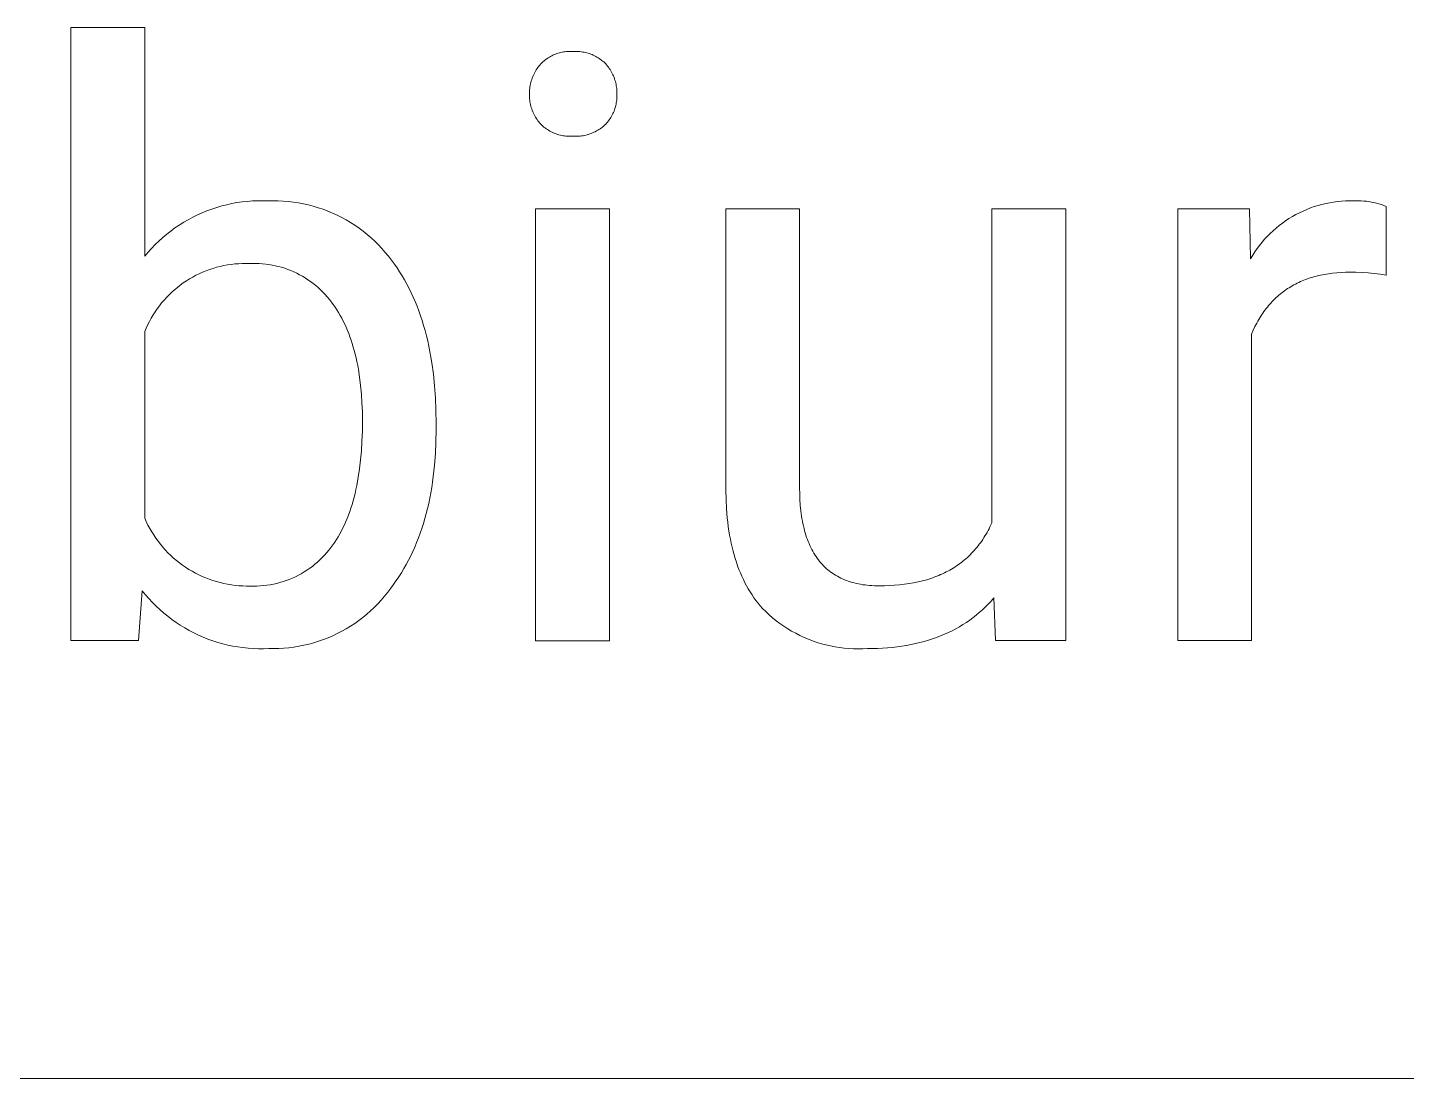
# Model space of a CAD drawing. Header units: millimetres. Extents: x -1283 to 2747, y -259 to 2557.
# Drawn here: x 1432.7 to 1523.4, y -33.4 to 35.6 of the extents above; entities that cross this region are included whole.
import ezdxf

# ---------------------------------------------------------------- set-up
doc = ezdxf.new("R2010")
doc.units = ezdxf.units.MM
doc.header["$MEASUREMENT"] = 0
doc.layers.add('Domyślny', color=7, linetype='Continuous', true_color=0x000000)

msp = doc.modelspace()

# ---------------------------------------------------------------- linework, layer by layer
at = {"layer": 'Domyślny', "color": 18, "lineweight": 15, "true_color": 0x000000}
for p, q in [((1435.593, -4.649), (1435.593, 35.612)), ((1435.593, 35.612), (1440.451, 35.612)), ((1440.451, 35.612), (1440.451, 20.595)), ((1466.814, 33.527), (1466.888, 33.579)), ((1466.888, 33.579), (1466.963, 33.629)), ((1466.963, 33.629), (1467.04, 33.676)), ((1467.04, 33.676), (1467.118, 33.721)), ((1467.118, 33.721), (1467.198, 33.763)), ((1467.198, 33.763), (1467.279, 33.802)), ((1467.279, 33.802), (1467.362, 33.838)), ((1467.362, 33.838), (1467.445, 33.872)), ((1467.445, 33.872), (1467.53, 33.902)), ((1467.53, 33.902), (1467.616, 33.93)), ((1467.616, 33.93), (1467.703, 33.955)), ((1467.703, 33.955), (1467.79, 33.976)), ((1467.79, 33.976), (1467.879, 33.995)), ((1467.879, 33.995), (1467.968, 34.011)), ((1467.968, 34.011), (1468.057, 34.023)), ((1468.057, 34.023), (1468.147, 34.033)), ((1468.147, 34.033), (1468.236, 34.039)), ((1468.236, 34.039), (1468.327, 34.043)), ((1468.327, 34.043), (1468.417, 34.043)), ((1468.417, 34.043), (1468.507, 34.04)), ((1468.507, 34.04), (1468.597, 34.034)), ((1468.597, 34.034), (1468.688, 34.04)), ((1468.688, 34.04), (1468.779, 34.042)), ((1468.779, 34.042), (1468.87, 34.042)), ((1468.87, 34.042), (1468.961, 34.038)), ((1468.961, 34.038), (1469.052, 34.032)), ((1469.052, 34.032), (1469.142, 34.022)), ((1469.142, 34.022), (1469.233, 34.009)), ((1469.233, 34.009), (1469.322, 33.993)), ((1469.322, 33.993), (1469.411, 33.975)), ((1469.411, 33.975), (1469.5, 33.953)), ((1469.5, 33.953), (1469.587, 33.928)), ((1469.587, 33.928), (1469.674, 33.901)), ((1469.674, 33.901), (1469.76, 33.87)), ((1469.76, 33.87), (1469.845, 33.837)), ((1469.845, 33.837), (1469.928, 33.8)), ((1469.928, 33.8), (1470.011, 33.761)), ((1470.011, 33.761), (1470.092, 33.72)), ((1470.092, 33.72), (1470.171, 33.675)), ((1470.171, 33.675), (1470.249, 33.628)), ((1470.249, 33.628), (1470.325, 33.578)), ((1470.325, 33.578), (1470.4, 33.526)), ((1466.034, 32.573), (1466.079, 32.661)), ((1466.079, 32.661), (1466.127, 32.748)), ((1466.127, 32.748), (1466.179, 32.833)), ((1466.179, 32.833), (1466.233, 32.916)), ((1466.233, 32.916), (1466.29, 32.997)), ((1466.29, 32.997), (1466.349, 33.077)), ((1466.349, 33.077), (1466.412, 33.154)), ((1466.412, 33.154), (1466.476, 33.229)), ((1466.476, 33.229), (1466.54, 33.293)), ((1466.54, 33.293), (1466.605, 33.355)), ((1466.605, 33.355), (1466.673, 33.415)), ((1466.673, 33.415), (1466.743, 33.472)), ((1466.743, 33.472), (1466.814, 33.527)), ((1470.4, 33.526), (1470.473, 33.471)), ((1470.473, 33.471), (1470.544, 33.414)), ((1470.544, 33.414), (1470.613, 33.355)), ((1470.613, 33.355), (1470.679, 33.293)), ((1470.679, 33.293), (1470.744, 33.229)), ((1470.744, 33.229), (1470.807, 33.158)), ((1470.807, 33.158), (1470.867, 33.084)), ((1470.867, 33.084), (1470.925, 33.009)), ((1470.925, 33.009), (1470.981, 32.932)), ((1470.981, 32.932), (1471.033, 32.853)), ((1471.033, 32.853), (1471.083, 32.772)), ((1471.083, 32.772), (1471.131, 32.69)), ((1471.131, 32.69), (1471.175, 32.606)), ((1465.756, 31.625), (1465.769, 31.724)), ((1465.769, 31.724), (1465.786, 31.822)), ((1465.786, 31.822), (1465.805, 31.919)), ((1465.805, 31.919), (1465.828, 32.015)), ((1465.828, 32.015), (1465.854, 32.111)), ((1465.854, 32.111), (1465.884, 32.206)), ((1465.884, 32.206), (1465.917, 32.299)), ((1465.917, 32.299), (1465.953, 32.392)), ((1465.953, 32.392), (1465.992, 32.483)), ((1465.992, 32.483), (1466.034, 32.573)), ((1471.175, 32.606), (1471.217, 32.52)), ((1471.217, 32.52), (1471.256, 32.434)), ((1471.256, 32.434), (1471.292, 32.346)), ((1471.292, 32.346), (1471.324, 32.256)), ((1471.324, 32.256), (1471.354, 32.166)), ((1471.354, 32.166), (1471.381, 32.075)), ((1471.381, 32.075), (1471.405, 31.983)), ((1471.405, 31.983), (1471.426, 31.89)), ((1471.426, 31.89), (1471.443, 31.797)), ((1471.443, 31.797), (1471.458, 31.703)), ((1465.738, 31.328), (1465.741, 31.428)), ((1465.738, 31.229), (1465.738, 31.328)), ((1465.738, 31.132), (1465.738, 31.229)), ((1465.741, 31.034), (1465.738, 31.132)), ((1465.741, 31.428), (1465.747, 31.527)), ((1465.747, 30.937), (1465.741, 31.034)), ((1465.747, 31.527), (1465.756, 31.625)), ((1465.756, 30.84), (1465.747, 30.937)), ((1465.769, 30.743), (1465.756, 30.84)), ((1471.458, 31.703), (1471.469, 31.609)), ((1471.469, 30.856), (1471.458, 30.763)), ((1471.469, 31.609), (1471.477, 31.514)), ((1471.477, 30.949), (1471.469, 30.856)), ((1471.477, 31.514), (1471.482, 31.419)), ((1471.482, 31.042), (1471.477, 30.949)), ((1471.482, 31.419), (1471.484, 31.324)), ((1471.484, 31.324), (1471.482, 31.229)), ((1471.482, 31.229), (1471.484, 31.136)), ((1471.484, 31.136), (1471.482, 31.042)), ((1465.786, 30.647), (1465.769, 30.743)), ((1465.805, 30.551), (1465.786, 30.647)), ((1465.828, 30.457), (1465.805, 30.551)), ((1465.855, 30.363), (1465.828, 30.457)), ((1465.884, 30.27), (1465.855, 30.363)), ((1465.917, 30.178), (1465.884, 30.27)), ((1465.953, 30.087), (1465.917, 30.178)), ((1465.992, 29.998), (1465.953, 30.087)), ((1466.034, 29.91), (1465.992, 29.998)), ((1466.08, 29.823), (1466.034, 29.91)), ((1471.216, 29.961), (1471.175, 29.878)), ((1471.255, 30.046), (1471.216, 29.961)), ((1471.291, 30.133), (1471.255, 30.046)), ((1471.324, 30.22), (1471.291, 30.133)), ((1471.354, 30.309), (1471.324, 30.22)), ((1471.381, 30.398), (1471.354, 30.309)), ((1471.405, 30.488), (1471.381, 30.398)), ((1471.425, 30.579), (1471.405, 30.488)), ((1471.443, 30.671), (1471.425, 30.579)), ((1471.458, 30.763), (1471.443, 30.671)), ((1466.128, 29.739), (1466.08, 29.823)), ((1466.179, 29.656), (1466.128, 29.739)), ((1466.233, 29.574), (1466.179, 29.656)), ((1466.29, 29.495), (1466.233, 29.574)), ((1466.349, 29.418), (1466.29, 29.495)), ((1466.412, 29.343), (1466.349, 29.418)), ((1466.476, 29.27), (1466.412, 29.343)), ((1466.544, 29.205), (1466.476, 29.27)), ((1466.613, 29.142), (1466.544, 29.205)), ((1466.684, 29.082), (1466.613, 29.142)), ((1466.757, 29.024), (1466.684, 29.082)), ((1466.833, 28.969), (1466.757, 29.024)), ((1470.458, 29.025), (1470.381, 28.97)), ((1470.532, 29.082), (1470.458, 29.025)), ((1470.605, 29.143), (1470.532, 29.082)), ((1470.676, 29.205), (1470.605, 29.143)), ((1470.744, 29.27), (1470.676, 29.205)), ((1470.807, 29.339), (1470.744, 29.27)), ((1470.867, 29.41), (1470.807, 29.339)), ((1470.925, 29.484), (1470.867, 29.41)), ((1470.98, 29.559), (1470.925, 29.484)), ((1471.033, 29.636), (1470.98, 29.559)), ((1471.083, 29.715), (1471.033, 29.636)), ((1471.13, 29.796), (1471.083, 29.715)), ((1471.175, 29.878), (1471.13, 29.796)), ((1466.91, 28.916), (1466.833, 28.969)), ((1466.989, 28.866), (1466.91, 28.916)), ((1467.069, 28.819), (1466.989, 28.866)), ((1467.152, 28.775), (1467.069, 28.819)), ((1467.235, 28.733), (1467.152, 28.775)), ((1467.32, 28.695), (1467.235, 28.733)), ((1467.407, 28.659), (1467.32, 28.695)), ((1467.494, 28.626), (1467.407, 28.659)), ((1467.583, 28.597), (1467.494, 28.626)), ((1467.672, 28.57), (1467.583, 28.597)), ((1467.763, 28.547), (1467.672, 28.57)), ((1467.854, 28.526), (1467.763, 28.547)), ((1467.946, 28.509), (1467.854, 28.526)), ((1468.038, 28.495), (1467.946, 28.509)), ((1468.131, 28.484), (1468.038, 28.495)), ((1468.224, 28.477), (1468.131, 28.484)), ((1468.317, 28.472), (1468.224, 28.477)), ((1468.41, 28.471), (1468.317, 28.472)), ((1468.504, 28.473), (1468.41, 28.471)), ((1468.597, 28.478), (1468.504, 28.473)), ((1468.691, 28.473), (1468.597, 28.478)), ((1468.785, 28.472), (1468.691, 28.473)), ((1468.88, 28.473), (1468.785, 28.472)), ((1468.974, 28.478), (1468.88, 28.473)), ((1469.068, 28.486), (1468.974, 28.478)), ((1469.162, 28.497), (1469.068, 28.486)), ((1469.255, 28.511), (1469.162, 28.497)), ((1469.348, 28.528), (1469.255, 28.511)), ((1469.44, 28.549), (1469.348, 28.528)), ((1469.531, 28.572), (1469.44, 28.549)), ((1469.621, 28.599), (1469.531, 28.572)), ((1469.711, 28.628), (1469.621, 28.599)), ((1469.799, 28.661), (1469.711, 28.628)), ((1469.887, 28.696), (1469.799, 28.661)), ((1469.973, 28.735), (1469.887, 28.696)), ((1470.058, 28.776), (1469.973, 28.735)), ((1470.141, 28.821), (1470.058, 28.776)), ((1470.223, 28.868), (1470.141, 28.821)), ((1470.303, 28.917), (1470.223, 28.868)), ((1470.381, 28.97), (1470.303, 28.917)), ((1444.22, 23.447), (1444.535, 23.576)), ((1444.535, 23.576), (1444.855, 23.694)), ((1444.855, 23.694), (1445.179, 23.801)), ((1445.179, 23.801), (1445.506, 23.896)), ((1445.506, 23.896), (1445.837, 23.98)), ((1445.837, 23.98), (1446.17, 24.053)), ((1446.17, 24.053), (1446.505, 24.114)), ((1446.505, 24.114), (1446.843, 24.163)), ((1446.843, 24.163), (1447.182, 24.2)), ((1447.182, 24.2), (1447.522, 24.226)), ((1447.522, 24.226), (1447.862, 24.24)), ((1447.862, 24.24), (1448.203, 24.242)), ((1448.203, 24.242), (1448.544, 24.232)), ((1448.544, 24.232), (1448.879, 24.239)), ((1448.879, 24.239), (1449.214, 24.235)), ((1449.214, 24.235), (1449.549, 24.219)), ((1449.549, 24.219), (1449.883, 24.191)), ((1449.883, 24.191), (1450.216, 24.152)), ((1450.216, 24.152), (1450.548, 24.101)), ((1450.548, 24.101), (1450.877, 24.039)), ((1450.877, 24.039), (1451.204, 23.965)), ((1451.204, 23.965), (1451.529, 23.88)), ((1451.529, 23.88), (1451.85, 23.784)), ((1451.85, 23.784), (1452.167, 23.676)), ((1452.167, 23.676), (1452.481, 23.558)), ((1466.141, -4.657), (1466.141, 23.7)), ((1466.141, 23.7), (1470.986, 23.7)), ((1470.986, 23.7), (1470.986, -4.657)), ((1478.644, 5.252), (1478.644, 23.706)), ((1478.644, 23.706), (1483.488, 23.706)), ((1483.488, 23.706), (1483.488, 5.387)), ((1496.117, 3.078), (1496.117, 23.706)), ((1496.117, 23.706), (1500.975, 23.706)), ((1500.975, 23.706), (1500.975, -4.652)), ((1508.341, -4.651), (1508.341, 23.707)), ((1508.341, 23.707), (1513.051, 23.707)), ((1513.051, 23.707), (1513.132, 20.432)), ((1516.336, 23.453), (1516.574, 23.565)), ((1516.574, 23.565), (1516.815, 23.669)), ((1516.815, 23.669), (1517.06, 23.765)), ((1517.06, 23.765), (1517.308, 23.852)), ((1517.308, 23.852), (1517.559, 23.93)), ((1517.559, 23.93), (1517.812, 24)), ((1517.812, 24), (1518.068, 24.06)), ((1518.068, 24.06), (1518.326, 24.112)), ((1518.326, 24.112), (1518.585, 24.154)), ((1518.585, 24.154), (1518.846, 24.188)), ((1518.846, 24.188), (1519.108, 24.212)), ((1519.108, 24.212), (1519.37, 24.227)), ((1519.37, 24.227), (1519.633, 24.234)), ((1519.633, 24.234), (1519.896, 24.23)), ((1519.896, 24.23), (1520.065, 24.236)), ((1520.065, 24.236), (1520.233, 24.237)), ((1520.233, 24.237), (1520.402, 24.231)), ((1520.402, 24.231), (1520.571, 24.22)), ((1520.571, 24.22), (1520.739, 24.204)), ((1520.739, 24.204), (1520.906, 24.181)), ((1520.906, 24.181), (1521.073, 24.153)), ((1521.073, 24.153), (1521.238, 24.119)), ((1521.238, 24.119), (1521.402, 24.08)), ((1521.402, 24.08), (1521.565, 24.035)), ((1521.565, 24.035), (1521.726, 23.985)), ((1521.726, 23.985), (1521.886, 23.929)), ((1521.886, 23.929), (1522.043, 23.868)), ((1522.043, 23.868), (1522.043, 19.359)), ((1442.719, 22.644), (1443.008, 22.825)), ((1443.008, 22.825), (1443.302, 22.996)), ((1443.302, 22.996), (1443.603, 23.157)), ((1443.603, 23.157), (1443.909, 23.308)), ((1443.909, 23.308), (1444.22, 23.447)), ((1452.481, 23.558), (1452.79, 23.429)), ((1452.79, 23.429), (1453.095, 23.289)), ((1453.095, 23.289), (1453.395, 23.138)), ((1453.395, 23.138), (1453.689, 22.978)), ((1453.689, 22.978), (1453.978, 22.807)), ((1453.978, 22.807), (1454.26, 22.626)), ((1515.005, 22.611), (1515.215, 22.771)), ((1515.215, 22.771), (1515.429, 22.923)), ((1515.429, 22.923), (1515.649, 23.067)), ((1515.649, 23.067), (1515.873, 23.204)), ((1515.873, 23.204), (1516.102, 23.332)), ((1516.102, 23.332), (1516.336, 23.453)), ((1441.379, 21.593), (1441.632, 21.821)), ((1441.632, 21.821), (1441.893, 22.041)), ((1441.893, 22.041), (1442.161, 22.251)), ((1442.161, 22.251), (1442.437, 22.452)), ((1442.437, 22.452), (1442.719, 22.644)), ((1454.26, 22.626), (1454.536, 22.436)), ((1454.536, 22.436), (1454.805, 22.236)), ((1454.805, 22.236), (1455.067, 22.027)), ((1455.067, 22.027), (1455.322, 21.808)), ((1455.322, 21.808), (1455.569, 21.582)), ((1514.05, 21.711), (1514.229, 21.904)), ((1514.229, 21.904), (1514.413, 22.091)), ((1514.413, 22.091), (1514.605, 22.271)), ((1514.605, 22.271), (1514.802, 22.445)), ((1514.802, 22.445), (1515.005, 22.611)), ((1440.451, 20.595), (1440.67, 20.856)), ((1440.67, 20.856), (1440.898, 21.11)), ((1440.898, 21.11), (1441.135, 21.355)), ((1441.135, 21.355), (1441.379, 21.593)), ((1455.569, 21.582), (1455.807, 21.346)), ((1455.807, 21.346), (1456.038, 21.103)), ((1456.038, 21.103), (1456.26, 20.851)), ((1456.26, 20.851), (1456.473, 20.593)), ((1513.266, 20.658), (1513.408, 20.88)), ((1513.408, 20.88), (1513.558, 21.096)), ((1513.558, 21.096), (1513.715, 21.307)), ((1513.715, 21.307), (1513.879, 21.512)), ((1513.879, 21.512), (1514.05, 21.711)), ((1445.645, 19.979), (1445.408, 19.927)), ((1445.884, 20.023), (1445.645, 19.979)), ((1446.124, 20.058), (1445.884, 20.023)), ((1446.366, 20.086), (1446.124, 20.058)), ((1446.608, 20.105), (1446.366, 20.086)), ((1446.85, 20.115), (1446.608, 20.105)), ((1447.093, 20.118), (1446.85, 20.115)), ((1447.336, 20.112), (1447.093, 20.118)), ((1447.549, 20.12), (1447.336, 20.112)), ((1447.763, 20.12), (1447.549, 20.12)), ((1447.976, 20.114), (1447.763, 20.12)), ((1448.189, 20.1), (1447.976, 20.114)), ((1448.401, 20.079), (1448.189, 20.1)), ((1448.613, 20.051), (1448.401, 20.079)), ((1448.823, 20.015), (1448.613, 20.051)), ((1449.032, 19.973), (1448.823, 20.015)), ((1449.24, 19.923), (1449.032, 19.973)), ((1456.473, 20.593), (1456.677, 20.326)), ((1456.677, 20.326), (1456.858, 20.081)), ((1456.858, 20.081), (1457.033, 19.829)), ((1513.132, 20.432), (1513.266, 20.658)), ((1443.391, 19.107), (1443.185, 18.979)), ((1443.601, 19.229), (1443.391, 19.107)), ((1443.816, 19.343), (1443.601, 19.229)), ((1444.034, 19.449), (1443.816, 19.343)), ((1444.256, 19.549), (1444.034, 19.449)), ((1444.481, 19.64), (1444.256, 19.549)), ((1444.709, 19.724), (1444.481, 19.64)), ((1444.939, 19.8), (1444.709, 19.724)), ((1445.173, 19.868), (1444.939, 19.8)), ((1445.408, 19.927), (1445.173, 19.868)), ((1449.446, 19.866), (1449.24, 19.923)), ((1449.649, 19.803), (1449.446, 19.866)), ((1449.851, 19.732), (1449.649, 19.803)), ((1450.05, 19.655), (1449.851, 19.732)), ((1450.246, 19.571), (1450.05, 19.655)), ((1450.439, 19.48), (1450.246, 19.571)), ((1450.629, 19.383), (1450.439, 19.48)), ((1450.816, 19.28), (1450.629, 19.383)), ((1450.998, 19.17), (1450.816, 19.28)), ((1451.178, 19.054), (1450.998, 19.17)), ((1451.353, 18.932), (1451.178, 19.054)), ((1457.033, 19.829), (1457.202, 19.572)), ((1457.202, 19.572), (1457.365, 19.309)), ((1457.365, 19.309), (1457.523, 19.041)), ((1457.523, 19.041), (1457.674, 18.766)), ((1516.745, 19.066), (1516.63, 19.021)), ((1516.862, 19.109), (1516.745, 19.066)), ((1516.98, 19.15), (1516.862, 19.109)), ((1517.1, 19.188), (1516.98, 19.15)), ((1517.221, 19.225), (1517.1, 19.188)), ((1517.344, 19.26), (1517.221, 19.225)), ((1517.468, 19.293), (1517.344, 19.26)), ((1517.593, 19.323), (1517.468, 19.293)), ((1517.72, 19.352), (1517.593, 19.323)), ((1517.979, 19.404), (1517.72, 19.352)), ((1518.243, 19.447), (1517.979, 19.404)), ((1518.514, 19.483), (1518.243, 19.447)), ((1518.79, 19.511), (1518.514, 19.483)), ((1519.072, 19.531), (1518.79, 19.511)), ((1519.36, 19.543), (1519.072, 19.531)), ((1519.654, 19.547), (1519.36, 19.543)), ((1520.054, 19.545), (1519.654, 19.547)), ((1520.454, 19.532), (1520.054, 19.545)), ((1520.853, 19.507), (1520.454, 19.532)), ((1521.251, 19.469), (1520.853, 19.507)), ((1521.648, 19.42), (1521.251, 19.469)), ((1522.043, 19.359), (1521.648, 19.42)), ((1442.227, 18.235), (1442.051, 18.068)), ((1442.408, 18.397), (1442.227, 18.235)), ((1442.595, 18.552), (1442.408, 18.397)), ((1442.786, 18.701), (1442.595, 18.552)), ((1442.983, 18.844), (1442.786, 18.701)), ((1443.185, 18.979), (1442.983, 18.844)), ((1451.523, 18.804), (1451.353, 18.932)), ((1451.69, 18.67), (1451.523, 18.804)), ((1451.851, 18.531), (1451.69, 18.67)), ((1452.008, 18.386), (1451.851, 18.531)), ((1452.16, 18.236), (1452.008, 18.386)), ((1452.307, 18.081), (1452.16, 18.236)), ((1457.674, 18.766), (1457.82, 18.486)), ((1457.82, 18.486), (1457.961, 18.2)), ((1457.961, 18.2), (1458.095, 17.909)), ((1515.173, 18.188), (1515.08, 18.113)), ((1515.267, 18.26), (1515.173, 18.188)), ((1515.363, 18.331), (1515.267, 18.26)), ((1515.461, 18.399), (1515.363, 18.331)), ((1515.56, 18.466), (1515.461, 18.399)), ((1515.66, 18.53), (1515.56, 18.466)), ((1515.762, 18.593), (1515.66, 18.53)), ((1515.865, 18.653), (1515.762, 18.593)), ((1515.97, 18.712), (1515.865, 18.653)), ((1516.076, 18.768), (1515.97, 18.712)), ((1516.184, 18.823), (1516.076, 18.768)), ((1516.293, 18.876), (1516.184, 18.823)), ((1516.404, 18.926), (1516.293, 18.876)), ((1516.516, 18.975), (1516.404, 18.926)), ((1516.63, 19.021), (1516.516, 18.975)), ((1441.409, 17.34), (1441.265, 17.144)), ((1441.56, 17.53), (1441.409, 17.34)), ((1441.718, 17.715), (1441.56, 17.53)), ((1441.881, 17.894), (1441.718, 17.715)), ((1442.051, 18.068), (1441.881, 17.894)), ((1452.448, 17.921), (1452.307, 18.081)), ((1452.584, 17.757), (1452.448, 17.921)), ((1452.714, 17.588), (1452.584, 17.757)), ((1452.838, 17.414), (1452.714, 17.588)), ((1452.957, 17.245), (1452.838, 17.414)), ((1453.072, 17.07), (1452.957, 17.245)), ((1458.095, 17.909), (1458.224, 17.612)), ((1458.224, 17.612), (1458.346, 17.309)), ((1458.346, 17.309), (1458.464, 17)), ((1514.232, 17.259), (1514.155, 17.163)), ((1514.31, 17.354), (1514.232, 17.259)), ((1514.39, 17.446), (1514.31, 17.354)), ((1514.471, 17.536), (1514.39, 17.446)), ((1514.553, 17.625), (1514.471, 17.536)), ((1514.637, 17.711), (1514.553, 17.625)), ((1514.723, 17.795), (1514.637, 17.711)), ((1514.81, 17.878), (1514.723, 17.795)), ((1514.898, 17.958), (1514.81, 17.878)), ((1514.988, 18.037), (1514.898, 17.958)), ((1515.08, 18.113), (1514.988, 18.037)), ((1440.756, 16.318), (1440.647, 16.101)), ((1440.872, 16.531), (1440.756, 16.318)), ((1440.996, 16.74), (1440.872, 16.531)), ((1441.127, 16.944), (1440.996, 16.74)), ((1441.265, 17.144), (1441.127, 16.944)), ((1453.184, 16.892), (1453.072, 17.07)), ((1453.291, 16.708), (1453.184, 16.892)), ((1453.394, 16.521), (1453.291, 16.708)), ((1453.494, 16.328), (1453.394, 16.521)), ((1453.59, 16.131), (1453.494, 16.328)), ((1458.464, 17), (1458.575, 16.685)), ((1458.575, 16.685), (1458.68, 16.365)), ((1458.68, 16.365), (1458.78, 16.04)), ((1513.596, 16.321), (1513.533, 16.207)), ((1513.661, 16.433), (1513.596, 16.321)), ((1513.727, 16.543), (1513.661, 16.433)), ((1513.795, 16.652), (1513.727, 16.543)), ((1513.864, 16.758), (1513.795, 16.652)), ((1513.935, 16.862), (1513.864, 16.758)), ((1514.007, 16.964), (1513.935, 16.862)), ((1514.08, 17.065), (1514.007, 16.964)), ((1514.155, 17.163), (1514.08, 17.065)), ((1440.545, 15.88), (1440.451, 15.656)), ((1440.451, 15.656), (1440.451, 3.39)), ((1440.647, 16.101), (1440.545, 15.88)), ((1453.682, 15.93), (1453.59, 16.131)), ((1453.77, 15.724), (1453.682, 15.93)), ((1453.854, 15.514), (1453.77, 15.724)), ((1453.935, 15.299), (1453.854, 15.514)), ((1458.78, 16.04), (1458.874, 15.708)), ((1458.874, 15.708), (1458.963, 15.371)), ((1513.295, 15.73), (1513.185, 15.48)), ((1513.185, 15.48), (1513.185, -4.651)), ((1513.411, 15.973), (1513.295, 15.73)), ((1513.533, 16.207), (1513.411, 15.973)), ((1454.012, 15.08), (1453.935, 15.299)), ((1454.085, 14.856), (1454.012, 15.08)), ((1454.154, 14.628), (1454.085, 14.856)), ((1454.22, 14.395), (1454.154, 14.628)), ((1458.963, 15.371), (1459.045, 15.028)), ((1459.045, 15.028), (1459.122, 14.679)), ((1459.122, 14.679), (1459.193, 14.325)), ((1454.281, 14.158), (1454.22, 14.395)), ((1454.339, 13.916), (1454.281, 14.158)), ((1454.393, 13.67), (1454.339, 13.916)), ((1454.444, 13.42), (1454.393, 13.67)), ((1459.193, 14.325), (1459.259, 13.965)), ((1459.259, 13.965), (1459.319, 13.599)), ((1459.319, 13.599), (1459.421, 12.851)), ((1454.49, 13.165), (1454.444, 13.42)), ((1454.572, 12.642), (1454.49, 13.165)), ((1459.421, 12.851), (1459.5, 12.08)), ((1454.639, 12.101), (1454.572, 12.642)), ((1454.691, 11.543), (1454.639, 12.101)), ((1459.5, 12.08), (1459.557, 11.286)), ((1454.728, 10.968), (1454.691, 11.543)), ((1454.75, 10.375), (1454.728, 10.968)), ((1459.557, 11.286), (1459.591, 10.469)), ((1454.758, 9.764), (1454.75, 10.375)), ((1459.591, 10.469), (1459.602, 9.63)), ((1454.727, 8.449), (1454.75, 9.096)), ((1454.75, 9.096), (1454.758, 9.764)), ((1459.602, 9.214), (1459.591, 8.414)), ((1459.602, 9.63), (1459.602, 9.214)), ((1454.69, 7.824), (1454.727, 8.449)), ((1459.591, 8.414), (1459.556, 7.633)), ((1454.637, 7.22), (1454.69, 7.824)), ((1459.556, 7.633), (1459.498, 6.871)), ((1454.485, 6.077), (1454.568, 6.638)), ((1454.568, 6.638), (1454.637, 7.22)), ((1459.498, 6.871), (1459.416, 6.13)), ((1454.332, 5.276), (1454.387, 5.538)), ((1454.387, 5.538), (1454.485, 6.077)), ((1459.367, 5.766), (1459.312, 5.408)), ((1459.416, 6.13), (1459.367, 5.766)), ((1454.144, 4.524), (1454.21, 4.769)), ((1454.21, 4.769), (1454.273, 5.02)), ((1454.273, 5.02), (1454.332, 5.276)), ((1459.183, 4.706), (1459.111, 4.362)), ((1459.25, 5.054), (1459.183, 4.706)), ((1459.312, 5.408), (1459.25, 5.054)), ((1478.655, 4.618), (1478.644, 5.252)), ((1478.686, 4.004), (1478.655, 4.618)), ((1483.488, 5.387), (1483.494, 4.99)), ((1483.494, 4.99), (1483.509, 4.607)), ((1483.509, 4.607), (1483.535, 4.235)), ((1453.84, 3.595), (1453.922, 3.819)), ((1453.922, 3.819), (1453.999, 4.049)), ((1453.999, 4.049), (1454.074, 4.284)), ((1454.074, 4.284), (1454.144, 4.524)), ((1458.948, 3.69), (1458.858, 3.361)), ((1459.032, 4.023), (1458.948, 3.69)), ((1459.111, 4.362), (1459.032, 4.023)), ((1478.735, 3.409), (1478.686, 4.004)), ((1483.535, 4.235), (1483.571, 3.877)), ((1483.571, 3.877), (1483.617, 3.531)), ((1440.451, 3.39), (1440.553, 3.161)), ((1440.553, 3.161), (1440.663, 2.937)), ((1440.663, 2.937), (1440.781, 2.716)), ((1453.374, 2.554), (1453.475, 2.752)), ((1453.475, 2.752), (1453.572, 2.954)), ((1453.572, 2.954), (1453.665, 3.163)), ((1453.665, 3.163), (1453.754, 3.376)), ((1453.754, 3.376), (1453.84, 3.595)), ((1458.66, 2.719), (1458.552, 2.405)), ((1458.762, 3.037), (1458.66, 2.719)), ((1458.858, 3.361), (1458.762, 3.037)), ((1478.766, 3.119), (1478.735, 3.409)), ((1478.802, 2.834), (1478.766, 3.119)), ((1478.843, 2.554), (1478.802, 2.834)), ((1483.617, 3.531), (1483.644, 3.363)), ((1483.644, 3.363), (1483.674, 3.197)), ((1483.674, 3.197), (1483.706, 3.035)), ((1483.706, 3.035), (1483.74, 2.877)), ((1483.74, 2.877), (1483.778, 2.721)), ((1483.778, 2.721), (1483.817, 2.568)), ((1495.937, 2.7), (1495.999, 2.824)), ((1495.999, 2.824), (1496.059, 2.95)), ((1496.059, 2.95), (1496.117, 3.078)), ((1440.781, 2.716), (1440.906, 2.499)), ((1440.906, 2.499), (1441.038, 2.287)), ((1441.038, 2.287), (1441.178, 2.079)), ((1441.178, 2.079), (1441.324, 1.876)), ((1441.324, 1.876), (1441.477, 1.679)), ((1452.812, 1.645), (1452.932, 1.816)), ((1452.932, 1.816), (1453.048, 1.993)), ((1453.048, 1.993), (1453.16, 2.174)), ((1453.16, 2.174), (1453.269, 2.362)), ((1453.269, 2.362), (1453.374, 2.554)), ((1458.439, 2.096), (1458.319, 1.793)), ((1458.552, 2.405), (1458.439, 2.096)), ((1478.888, 2.279), (1478.843, 2.554)), ((1478.938, 2.009), (1478.888, 2.279)), ((1478.992, 1.743), (1478.938, 2.009)), ((1483.817, 2.568), (1483.86, 2.419)), ((1483.86, 2.419), (1483.905, 2.273)), ((1483.905, 2.273), (1483.952, 2.129)), ((1483.952, 2.129), (1484.002, 1.99)), ((1484.002, 1.99), (1484.055, 1.853)), ((1484.055, 1.853), (1484.11, 1.719)), ((1495.378, 1.781), (1495.454, 1.889)), ((1495.454, 1.889), (1495.529, 1.999)), ((1495.529, 1.999), (1495.601, 2.111)), ((1495.601, 2.111), (1495.672, 2.225)), ((1495.672, 2.225), (1495.741, 2.341)), ((1495.741, 2.341), (1495.808, 2.459)), ((1495.808, 2.459), (1495.874, 2.578)), ((1495.874, 2.578), (1495.937, 2.7)), ((1441.477, 1.679), (1441.637, 1.486)), ((1441.637, 1.486), (1441.803, 1.299)), ((1441.803, 1.299), (1441.976, 1.118)), ((1441.976, 1.118), (1442.155, 0.943)), ((1442.155, 0.943), (1442.339, 0.774)), ((1452.118, 0.804), (1452.269, 0.963)), ((1452.269, 0.963), (1452.413, 1.126)), ((1452.413, 1.126), (1452.552, 1.294)), ((1452.552, 1.294), (1452.685, 1.467)), ((1452.685, 1.467), (1452.812, 1.645)), ((1457.927, 0.912), (1457.784, 0.629)), ((1458.063, 1.201), (1457.927, 0.912)), ((1458.194, 1.494), (1458.063, 1.201)), ((1458.319, 1.793), (1458.194, 1.494)), ((1479.051, 1.483), (1478.992, 1.743)), ((1479.115, 1.227), (1479.051, 1.483)), ((1479.183, 0.977), (1479.115, 1.227)), ((1479.256, 0.731), (1479.183, 0.977)), ((1484.11, 1.719), (1484.168, 1.588)), ((1484.168, 1.588), (1484.228, 1.461)), ((1484.228, 1.461), (1484.291, 1.337)), ((1484.291, 1.337), (1484.356, 1.216)), ((1484.356, 1.216), (1484.424, 1.098)), ((1484.424, 1.098), (1484.495, 0.983)), ((1484.495, 0.983), (1484.568, 0.871)), ((1494.61, 0.9), (1494.702, 0.99)), ((1494.702, 0.99), (1494.793, 1.082)), ((1494.793, 1.082), (1494.882, 1.176)), ((1494.882, 1.176), (1494.969, 1.272)), ((1494.969, 1.272), (1495.055, 1.37)), ((1495.055, 1.37), (1495.138, 1.469)), ((1495.138, 1.469), (1495.22, 1.571)), ((1495.22, 1.571), (1495.3, 1.675)), ((1495.3, 1.675), (1495.378, 1.781)), ((1442.339, 0.774), (1442.529, 0.612)), ((1442.529, 0.612), (1442.725, 0.456)), ((1442.725, 0.456), (1442.926, 0.307)), ((1442.926, 0.307), (1443.131, 0.165)), ((1443.131, 0.165), (1443.342, 0.029)), ((1443.342, 0.029), (1443.557, -0.099)), ((1451.111, -0.027), (1451.29, 0.097)), ((1451.29, 0.097), (1451.466, 0.226)), ((1451.466, 0.226), (1451.636, 0.362)), ((1451.636, 0.362), (1451.802, 0.504)), ((1451.802, 0.504), (1451.963, 0.652)), ((1451.963, 0.652), (1452.118, 0.804)), ((1457.481, 0.077), (1457.321, -0.191)), ((1457.636, 0.35), (1457.481, 0.077)), ((1457.784, 0.629), (1457.636, 0.35)), ((1479.333, 0.491), (1479.256, 0.731)), ((1479.415, 0.255), (1479.333, 0.491)), ((1479.502, 0.024), (1479.415, 0.255)), ((1479.593, -0.202), (1479.502, 0.024)), ((1484.568, 0.871), (1484.643, 0.763)), ((1484.643, 0.763), (1484.721, 0.657)), ((1484.721, 0.657), (1484.802, 0.555)), ((1484.802, 0.555), (1484.885, 0.456)), ((1484.885, 0.456), (1484.971, 0.36)), ((1484.971, 0.36), (1485.059, 0.267)), ((1485.059, 0.267), (1485.15, 0.178)), ((1485.15, 0.178), (1485.243, 0.091)), ((1485.243, 0.091), (1485.339, 0.008)), ((1485.339, 0.008), (1485.438, -0.072)), ((1493.356, -0.02), (1493.47, 0.045)), ((1493.47, 0.045), (1493.583, 0.113)), ((1493.583, 0.113), (1493.694, 0.183)), ((1493.694, 0.183), (1493.803, 0.254)), ((1493.803, 0.254), (1493.91, 0.328)), ((1493.91, 0.328), (1494.016, 0.404)), ((1494.016, 0.404), (1494.119, 0.482)), ((1494.119, 0.482), (1494.221, 0.561)), ((1494.221, 0.561), (1494.321, 0.643)), ((1494.321, 0.643), (1494.419, 0.727)), ((1494.419, 0.727), (1494.515, 0.813)), ((1494.515, 0.813), (1494.61, 0.9)), ((1443.557, -0.099), (1443.776, -0.219)), ((1443.776, -0.219), (1443.999, -0.332)), ((1443.999, -0.332), (1444.226, -0.437)), ((1444.226, -0.437), (1444.456, -0.535)), ((1444.456, -0.535), (1444.69, -0.624)), ((1444.69, -0.624), (1444.926, -0.706)), ((1444.926, -0.706), (1445.166, -0.78)), ((1445.166, -0.78), (1445.407, -0.845)), ((1445.407, -0.845), (1445.651, -0.902)), ((1445.651, -0.902), (1445.896, -0.951)), ((1448.908, -0.943), (1449.121, -0.895)), ((1449.121, -0.895), (1449.332, -0.84)), ((1449.332, -0.84), (1449.541, -0.778)), ((1449.541, -0.778), (1449.748, -0.708)), ((1449.748, -0.708), (1449.952, -0.632)), ((1449.952, -0.632), (1450.154, -0.548)), ((1450.154, -0.548), (1450.352, -0.457)), ((1450.352, -0.457), (1450.547, -0.36)), ((1450.547, -0.36), (1450.739, -0.255)), ((1450.739, -0.255), (1450.927, -0.144)), ((1450.927, -0.144), (1451.111, -0.027)), ((1456.984, -0.713), (1456.806, -0.966)), ((1457.156, -0.455), (1456.984, -0.713)), ((1457.321, -0.191), (1457.156, -0.455)), ((1479.689, -0.423), (1479.593, -0.202)), ((1479.79, -0.639), (1479.689, -0.423)), ((1479.895, -0.85), (1479.79, -0.639)), ((1480.004, -1.057), (1479.895, -0.85)), ((1485.438, -0.072), (1485.539, -0.149)), ((1485.539, -0.149), (1485.642, -0.223)), ((1485.642, -0.223), (1485.748, -0.294)), ((1485.748, -0.294), (1485.857, -0.362)), ((1485.857, -0.362), (1485.968, -0.426)), ((1485.968, -0.426), (1486.082, -0.488)), ((1486.082, -0.488), (1486.198, -0.546)), ((1486.198, -0.546), (1486.317, -0.601)), ((1486.317, -0.601), (1486.438, -0.653)), ((1486.438, -0.653), (1486.562, -0.701)), ((1486.562, -0.701), (1486.688, -0.747)), ((1486.688, -0.747), (1486.817, -0.789)), ((1486.817, -0.789), (1486.949, -0.829)), ((1486.949, -0.829), (1487.083, -0.865)), ((1487.083, -0.865), (1487.219, -0.898)), ((1487.219, -0.898), (1487.358, -0.928)), ((1490.681, -0.91), (1490.981, -0.857)), ((1490.981, -0.857), (1491.274, -0.796)), ((1491.274, -0.796), (1491.56, -0.728)), ((1491.56, -0.728), (1491.839, -0.651)), ((1491.839, -0.651), (1492.11, -0.566)), ((1492.11, -0.566), (1492.243, -0.52)), ((1492.243, -0.52), (1492.374, -0.473)), ((1492.374, -0.473), (1492.503, -0.423)), ((1492.503, -0.423), (1492.63, -0.372)), ((1492.63, -0.372), (1492.756, -0.318)), ((1492.756, -0.318), (1492.88, -0.263)), ((1492.88, -0.263), (1493.001, -0.205)), ((1493.001, -0.205), (1493.121, -0.145)), ((1493.121, -0.145), (1493.24, -0.084)), ((1493.24, -0.084), (1493.356, -0.02)), ((1440.29, -1.375), (1440.049, -4.649)), ((1440.503, -1.639), (1440.29, -1.375)), ((1440.725, -1.895), (1440.503, -1.639)), ((1445.896, -0.951), (1446.143, -0.991)), ((1446.143, -0.991), (1446.391, -1.023)), ((1446.391, -1.023), (1446.64, -1.047)), ((1446.64, -1.047), (1446.89, -1.062)), ((1446.89, -1.062), (1447.14, -1.068)), ((1447.14, -1.068), (1447.39, -1.066)), ((1447.39, -1.066), (1447.608, -1.071)), ((1447.608, -1.071), (1447.826, -1.069)), ((1447.826, -1.069), (1448.044, -1.059)), ((1448.044, -1.059), (1448.261, -1.041)), ((1448.261, -1.041), (1448.478, -1.016)), ((1448.478, -1.016), (1448.694, -0.983)), ((1448.694, -0.983), (1448.908, -0.943)), ((1456.216, -1.739), (1455.998, -1.991)), ((1456.424, -1.48), (1456.216, -1.739)), ((1456.623, -1.214), (1456.424, -1.48)), ((1456.806, -0.966), (1456.623, -1.214)), ((1480.118, -1.258), (1480.004, -1.057)), ((1480.237, -1.455), (1480.118, -1.258)), ((1480.361, -1.646), (1480.237, -1.455)), ((1480.489, -1.833), (1480.361, -1.646)), ((1487.358, -0.928), (1487.5, -0.955)), ((1487.5, -0.955), (1487.644, -0.978)), ((1487.644, -0.978), (1487.79, -0.999)), ((1487.79, -0.999), (1487.939, -1.016)), ((1487.939, -1.016), (1488.091, -1.03)), ((1488.091, -1.03), (1488.245, -1.041)), ((1488.245, -1.041), (1488.402, -1.049)), ((1488.402, -1.049), (1488.561, -1.054)), ((1488.561, -1.054), (1488.722, -1.055)), ((1488.722, -1.055), (1489.067, -1.051)), ((1489.067, -1.051), (1489.405, -1.039)), ((1489.405, -1.039), (1489.735, -1.019)), ((1489.735, -1.019), (1490.057, -0.991)), ((1490.057, -0.991), (1490.373, -0.954)), ((1490.373, -0.954), (1490.681, -0.91)), ((1440.955, -2.144), (1440.725, -1.895)), ((1441.194, -2.385), (1440.955, -2.144)), ((1441.441, -2.617), (1441.194, -2.385)), ((1441.696, -2.841), (1441.441, -2.617)), ((1455.296, -2.699), (1455.046, -2.919)), ((1455.538, -2.472), (1455.296, -2.699)), ((1455.772, -2.235), (1455.538, -2.472)), ((1455.998, -1.991), (1455.772, -2.235)), ((1480.621, -2.015), (1480.489, -1.833)), ((1480.758, -2.192), (1480.621, -2.015)), ((1480.9, -2.364), (1480.758, -2.192)), ((1481.046, -2.532), (1480.9, -2.364)), ((1481.262, -2.747), (1481.046, -2.532)), ((1495.501, -2.626), (1495.3, -2.804)), ((1495.696, -2.441), (1495.501, -2.626)), ((1495.886, -2.249), (1495.696, -2.441)), ((1496.071, -2.051), (1495.886, -2.249)), ((1496.251, -1.847), (1496.071, -2.051)), ((1496.359, -4.652), (1496.251, -1.847)), ((1441.958, -3.056), (1441.696, -2.841)), ((1442.228, -3.262), (1441.958, -3.056)), ((1442.504, -3.458), (1442.228, -3.262)), ((1442.787, -3.645), (1442.504, -3.458)), ((1454.252, -3.522), (1453.973, -3.705)), ((1454.523, -3.33), (1454.252, -3.522)), ((1454.788, -3.129), (1454.523, -3.33)), ((1455.046, -2.919), (1454.788, -3.129)), ((1481.486, -2.954), (1481.262, -2.747)), ((1481.716, -3.154), (1481.486, -2.954)), ((1481.954, -3.345), (1481.716, -3.154)), ((1482.198, -3.528), (1481.954, -3.345)), ((1482.448, -3.702), (1482.198, -3.528)), ((1494.221, -3.6), (1493.99, -3.74)), ((1494.447, -3.454), (1494.221, -3.6)), ((1494.668, -3.301), (1494.447, -3.454)), ((1494.884, -3.142), (1494.668, -3.301)), ((1495.095, -2.977), (1494.884, -3.142)), ((1495.3, -2.804), (1495.095, -2.977)), ((1443.077, -3.822), (1442.787, -3.645)), ((1443.372, -3.989), (1443.077, -3.822)), ((1443.672, -4.146), (1443.372, -3.989)), ((1443.978, -4.292), (1443.672, -4.146)), ((1444.289, -4.428), (1443.978, -4.292)), ((1444.604, -4.552), (1444.289, -4.428)), ((1452.497, -4.466), (1452.187, -4.586)), ((1452.802, -4.334), (1452.497, -4.466)), ((1453.103, -4.192), (1452.802, -4.334)), ((1453.399, -4.04), (1453.103, -4.192)), ((1453.689, -3.877), (1453.399, -4.04)), ((1453.973, -3.705), (1453.689, -3.877)), ((1482.704, -3.868), (1482.448, -3.702)), ((1482.965, -4.025), (1482.704, -3.868)), ((1483.232, -4.172), (1482.965, -4.025)), ((1483.504, -4.31), (1483.232, -4.172)), ((1483.781, -4.439), (1483.504, -4.31)), ((1484.062, -4.558), (1483.781, -4.439)), ((1492.495, -4.443), (1492.228, -4.537)), ((1492.757, -4.342), (1492.495, -4.443)), ((1493.014, -4.234), (1492.757, -4.342)), ((1493.266, -4.12), (1493.014, -4.234)), ((1493.512, -4), (1493.266, -4.12)), ((1493.754, -3.873), (1493.512, -4)), ((1493.99, -3.74), (1493.754, -3.873)), ((1440.049, -4.649), (1435.593, -4.649)), ((1444.924, -4.667), (1444.604, -4.552)), ((1445.247, -4.77), (1444.924, -4.667)), ((1445.573, -4.861), (1445.247, -4.77)), ((1445.903, -4.942), (1445.573, -4.861)), ((1446.235, -5.011), (1445.903, -4.942)), ((1446.569, -5.069), (1446.235, -5.011)), ((1446.905, -5.115), (1446.569, -5.069)), ((1447.242, -5.15), (1446.905, -5.115)), ((1447.581, -5.173), (1447.242, -5.15)), ((1447.92, -5.185), (1447.581, -5.173)), ((1448.259, -5.184), (1447.92, -5.185)), ((1448.598, -5.173), (1448.259, -5.184)), ((1448.93, -5.177), (1448.598, -5.173)), ((1449.263, -5.169), (1448.93, -5.177)), ((1449.595, -5.15), (1449.263, -5.169)), ((1449.926, -5.12), (1449.595, -5.15)), ((1450.256, -5.077), (1449.926, -5.12)), ((1450.584, -5.024), (1450.256, -5.077)), ((1450.91, -4.959), (1450.584, -5.024)), ((1451.234, -4.882), (1450.91, -4.959)), ((1451.555, -4.795), (1451.234, -4.882)), ((1451.873, -4.696), (1451.555, -4.795)), ((1452.187, -4.586), (1451.873, -4.696)), ((1470.986, -4.657), (1466.141, -4.657)), ((1484.346, -4.667), (1484.062, -4.558)), ((1484.635, -4.766), (1484.346, -4.667)), ((1484.926, -4.856), (1484.635, -4.766)), ((1485.221, -4.934), (1484.926, -4.856)), ((1485.518, -5.003), (1485.221, -4.934)), ((1485.817, -5.061), (1485.518, -5.003)), ((1486.119, -5.109), (1485.817, -5.061)), ((1486.421, -5.147), (1486.119, -5.109)), ((1486.725, -5.174), (1486.421, -5.147)), ((1487.03, -5.19), (1486.725, -5.174)), ((1487.335, -5.196), (1487.03, -5.19)), ((1487.639, -5.191), (1487.335, -5.196)), ((1487.944, -5.175), (1487.639, -5.191)), ((1488.284, -5.172), (1487.944, -5.175)), ((1488.618, -5.162), (1488.284, -5.172)), ((1488.947, -5.146), (1488.618, -5.162)), ((1489.271, -5.123), (1488.947, -5.146)), ((1489.59, -5.094), (1489.271, -5.123)), ((1489.904, -5.058), (1489.59, -5.094)), ((1490.213, -5.016), (1489.904, -5.058)), ((1490.516, -4.967), (1490.213, -5.016)), ((1490.814, -4.911), (1490.516, -4.967)), ((1491.107, -4.849), (1490.814, -4.911)), ((1491.395, -4.781), (1491.107, -4.849)), ((1491.678, -4.706), (1491.395, -4.781)), ((1491.955, -4.625), (1491.678, -4.706)), ((1492.228, -4.537), (1491.955, -4.625)), ((1500.975, -4.652), (1496.359, -4.652)), ((1513.185, -4.651), (1508.341, -4.651)), ((1223.933, -33.407), (2746.981, -33.407))]:
    msp.add_line(p, q, dxfattribs=at)

doc.saveas('drawing.dxf')
